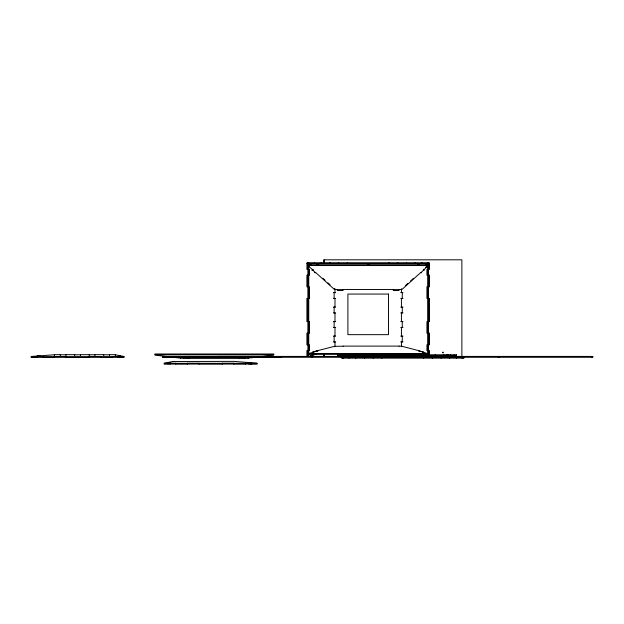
<?xml version="1.0" encoding="UTF-8"?>
<svg xmlns="http://www.w3.org/2000/svg" width="624" height="624" viewBox="0 0 624 624"><rect width="100%" height="100%" fill="white"/><g stroke="black" fill="none" stroke-linecap="round" stroke-linejoin="round"><path stroke-width="0.94" d="M314.753 272.602L315.494 272.602L312.71 270.091L312.92 269.279L312.92 270.036L312.156 270.239M385.952 354.167L385.195 354.167M425.506 264.935L426.917 263.609M405.577 285.457L407.737 283.507M410.623 280.901L413.501 278.296M425.568 267.392L426.964 266.136M424.25 270.239L423.485 270.036L427.658 266.269M421.582 354.112L420.966 354.112M310.58 355.766L315.143 354.159M309.488 356.413L315.877 354.159M313.396 352.069L318.045 350.758L312.655 352.069L313.396 352.069L313.396 353.083M313.357 351.835L316.095 351.062M313.427 352.201L308.755 353.512L427.557 353.512L427.557 354.37L308.755 354.37M314.933 272.75L315.697 272.54L334.433 289.466L337.327 289.466L337.327 290.137L343.13 290.137L343.13 289.466L393.276 289.466L393.276 290.137L399.079 290.137L399.079 289.466L401.981 289.466L420.709 272.54L421.473 272.75M167.544 362.926L169.876 362.606L167.544 362.926L167.544 363.792M245.177 358.394L256.347 357.287M260.941 356.647L270.176 355.54L270.176 354.674M158.644 354.689L158.644 355.555L159.627 355.501L154.947 354.853L154.947 353.987L273.757 353.987L273.757 354.853L269.186 355.493L270.176 355.54M419.406 350.828L401.879 346.265L398.986 346.117M54.397 354.775L31.2 356.476L31.2 357.474L37.003 357.474L37.003 356.476L42.799 356.476L42.799 357.474L54.397 357.474L54.397 356.476L66.004 356.476L66.004 357.474L89.201 357.474L89.201 356.476L100.799 356.476L100.799 357.474L112.406 357.474L112.406 356.476L118.201 356.476L118.201 357.474L124.004 357.474L124.004 356.476L115.3 354.775M248.859 362.762L248.048 362.778L251.371 362.957L248.859 362.762L248.859 363.636L251.371 363.823L248.048 363.644L248.859 363.636M162.614 356.593L281.518 356.593L162.614 356.6L162.614 357.474L281.518 357.474L266.144 357.232M162.614 357.458L177.996 357.232M277.352 357.396L278.117 357.396M306.899 263.609L429.507 263.609L429.507 269.412L428.766 269.412L428.766 263.609M309.442 263.991L310.814 263.991M425.529 263.983L426.949 263.983M308.755 264.794L427.658 264.794M308.755 265.551L427.658 265.551M308.755 269.412L309.488 269.412L309.488 275.207L308.755 275.207M427.658 269.412L426.917 269.412L426.917 275.207L427.658 275.207M311.977 270.091L312.71 270.091M421.652 272.602L420.919 272.602L423.696 270.091L423.485 269.279L423.485 270.036M308.755 286.814L309.488 286.814L309.488 298.412L308.755 298.412M427.658 286.814L426.917 286.814L426.917 298.412L427.658 298.412M337.327 289.942L343.13 289.942M393.276 289.942L399.079 289.942M333.403 292.609L335.681 292.609M400.725 292.609L403.003 292.609M333.403 298.412L335.681 298.412M400.725 298.412L403.003 298.412M333.403 307.109L335.681 307.109M400.725 307.109L403.003 307.109M333.403 312.913L335.681 312.913M400.725 312.913L403.003 312.913M308.755 321.61L309.488 321.61L309.488 333.216L308.755 333.216M333.403 321.61L335.681 321.61M400.725 321.61L403.003 321.61M427.658 321.61L426.917 321.61L426.917 333.216L427.658 333.216M333.403 327.413L335.681 327.413M400.725 327.413L403.003 327.413M333.403 336.11L335.681 336.11M400.725 336.11L403.003 336.11M333.403 341.913L335.681 341.913M400.725 341.913L403.003 341.913M308.755 344.815L309.488 344.815L309.488 350.61L308.755 350.61M427.658 344.815L426.917 344.815L426.917 350.61L427.658 350.61M343.223 346.187L334.433 346.351L317.008 350.805M399.079 346.109L343.13 346.117M60.2 354.775L66.004 354.775M74.701 354.775L80.504 354.775M89.201 354.775L95.004 354.775M103.701 354.775L109.504 354.775M154.947 354.853L273.757 354.853M118.349 355.883L120.674 356.21L118.349 355.883L118.349 356.756M31.2 356.6L37.003 356.6M42.799 356.6L54.397 356.6M66.004 356.6L89.201 356.6M100.799 356.6L112.406 356.6M118.201 356.6L124.004 356.6M37.003 357.349L42.799 357.349M54.397 357.349L66.004 357.349M89.201 357.349L100.799 357.349M112.406 357.349L118.201 357.349M172.411 357.287L183.526 358.394M189.329 358.394L239.382 358.394M164.237 363.316L170.032 363.316M175.835 363.316L187.434 363.316M199.033 363.316L222.238 363.316M233.836 363.316L245.435 363.316M251.238 363.316L257.041 363.316M170.032 364.065L175.835 364.065M187.434 364.065L199.033 364.065M222.238 364.065L233.836 364.065M245.435 364.065L251.238 364.065M166.023 356.522L166.787 356.53M166.023 357.396L166.787 357.396M249.304 363.496L252.205 363.706M167.848 356.647L158.644 355.555M423.797 352.084L418.415 350.774L423.064 352.084L423.064 353.098M422.986 352.225L427.557 353.512M421.262 354.159L423.088 354.799M420.529 354.159L426.917 356.413M322.904 278.296L325.065 280.246M327.943 282.851L330.104 284.809M308.755 266.269L312.92 270.036M309.488 263.609L310.9 264.935M591.926 356.413L591.926 357.287M499.13 356.413L499.13 357.287M498.256 356.413L498.256 357.287M463.928 357.287L463.928 358.153L341.546 358.153L341.546 357.287M463.063 357.287L463.063 358.153M462.821 356.413L462.821 357.287M462.189 357.287L462.189 358.153M461.877 356.312L461.877 259.81L323.95 259.81L323.95 262.735M456.386 357.287L456.386 358.153M454.249 354.791L454.249 355.657M450.575 354.791L450.575 355.657M449.717 357.287L449.717 358.153M448.048 354.791L448.048 355.657M447.673 354.791L447.673 355.657M446.807 354.791L446.807 355.657M446.425 354.791L446.425 355.657M443.906 354.791L443.906 355.657M441.02 357.287L441.02 358.153M435.201 354.791L435.201 355.657M432.315 357.287L432.315 358.153M429.507 356.413L429.507 350.61L428.766 350.61L428.766 356.413M429.398 263.609L429.398 262.743L307.008 262.743L306.899 269.412L307.64 269.412L307.64 263.609M428.524 262.743L428.524 356.413M427.658 262.743L427.658 356.413M426.504 354.791L426.504 355.657M423.618 357.287L423.618 358.153M421.855 262.743L421.855 263.609M419.328 264.826L418.954 263.609M418.088 263.609L417.706 264.826M417.799 354.791L417.799 355.657M415.186 262.743L415.186 263.609M406.481 262.743L406.481 263.609M402.269 292.609L402.269 298.412M402.269 307.109L402.269 312.913M402.269 321.61L402.269 327.413M402.269 336.11L402.269 341.913M401.435 288.748L401.435 292.609M401.435 298.412L401.435 307.109M401.435 312.913L401.435 321.61M401.435 327.413L401.435 336.11M401.435 341.913L401.435 346.749M397.784 262.743L397.784 263.609M397.738 354.791L397.738 355.657M397.355 354.791L397.355 355.657M396.49 354.791L396.49 355.657M396.107 354.791L396.107 355.657M389.087 262.743L389.087 263.609M381.857 357.287L381.857 358.153M376.038 354.791L376.038 355.657M373.16 357.287L373.16 358.153M369.018 264.826L368.636 263.609M367.77 263.609L367.388 264.826M367.341 354.791L367.341 355.657M364.455 357.287L364.455 358.153M358.644 354.791L358.644 355.657M355.758 357.287L355.758 358.153M349.939 354.791L349.939 355.657M349.089 357.287L349.089 358.153M347.326 262.743L347.326 263.609M347.42 354.791L347.42 355.657M347.038 354.791L347.038 355.657M346.172 354.791L346.172 355.657M345.797 354.791L345.797 355.657M343.286 357.287L343.286 358.153M343.27 354.791L343.27 355.657M342.412 357.287L342.412 358.153M340.439 356.413L340.439 357.287M339.526 354.791L339.526 355.657M338.621 262.743L338.621 263.609M334.979 288.764L334.979 292.609M334.979 298.412L334.979 307.109M334.979 312.913L334.979 321.61M334.979 327.413L334.979 336.11M334.979 341.913L334.979 346.749M334.433 288.709L334.433 289.466M334.136 292.609L334.136 298.412M334.136 307.109L334.136 312.913M334.136 321.61L334.136 327.413M334.136 336.11L334.136 341.913M329.924 262.743L329.924 263.609M324.067 259.81L324.067 262.735M324.067 354.299L324.067 356.249M323.95 354.362L323.95 356.312M321.22 262.743L321.22 263.609M318.7 264.826L318.326 263.609M317.452 263.609L317.078 264.826M314.551 262.743L314.551 263.609M312.359 356.413L312.359 357.287M311.485 356.413L311.485 357.287M308.755 262.743L308.755 356.413M307.882 262.743L307.882 356.413M307.64 356.413L307.64 350.61L306.899 350.61L306.899 356.413M248.079 357.529L248.079 358.441M245.177 357.529L245.177 358.511L239.382 358.511L239.382 357.529M218.681 356.413L218.681 357.287M189.329 357.529L189.329 358.511L183.526 358.511L183.526 357.529M180.625 357.529L180.625 358.426M168.862 362.606L168.862 363.472M168.566 362.926L168.566 363.792M119.363 355.883L119.363 356.756M115.3 355.649L115.3 354.666L109.504 354.666L109.504 355.649M103.701 355.649L103.701 354.666L95.004 354.666L95.004 355.649M89.201 355.649L89.201 354.666L80.504 354.666L80.504 355.649M74.701 355.649L74.701 354.666L66.004 354.666L66.004 355.649M60.2 355.649L60.2 354.666L54.397 354.666L54.397 355.649M442.603 352.388C443.141 354.05 443.898 351.211 442.603 352.388M172.934 361.491L164.237 363.191L164.237 364.19L170.032 364.19L170.032 363.191L175.835 363.191L175.835 364.19L187.434 364.19L187.434 363.191L199.033 363.191L199.033 364.19L222.238 364.19L222.238 363.191L233.836 363.191L233.836 364.19L245.435 364.19L245.435 363.191L251.238 363.191L251.238 364.19L257.041 364.19L257.041 363.191L233.836 361.382L172.934 361.491M39.374 356.047L36.863 356.242L40.186 356.062L39.374 356.047M307.64 275.207L306.899 275.207L306.899 286.814L307.64 286.814L307.64 275.207M429.507 275.207L428.766 275.207L428.766 286.814L429.507 286.814L429.507 275.207M388.502 294.06L347.903 294.06L347.903 334.659L388.502 334.659L388.502 294.06M307.64 298.412L306.899 298.412L306.899 321.61L307.64 321.61L307.64 298.412M429.507 298.412L428.766 298.412L428.766 321.61L429.507 321.61L429.507 298.412M307.64 333.216L306.899 333.216L306.899 344.815L307.64 344.815L307.64 333.216M429.507 333.216L428.766 333.216L428.766 344.815L429.507 344.815L429.507 333.216M456.37 354.791L337.467 354.791L337.467 355.657L456.37 355.657L456.37 354.791M592.8 356.413L217.815 356.413L217.815 357.287L592.8 357.287L592.8 356.413"/></g></svg>
